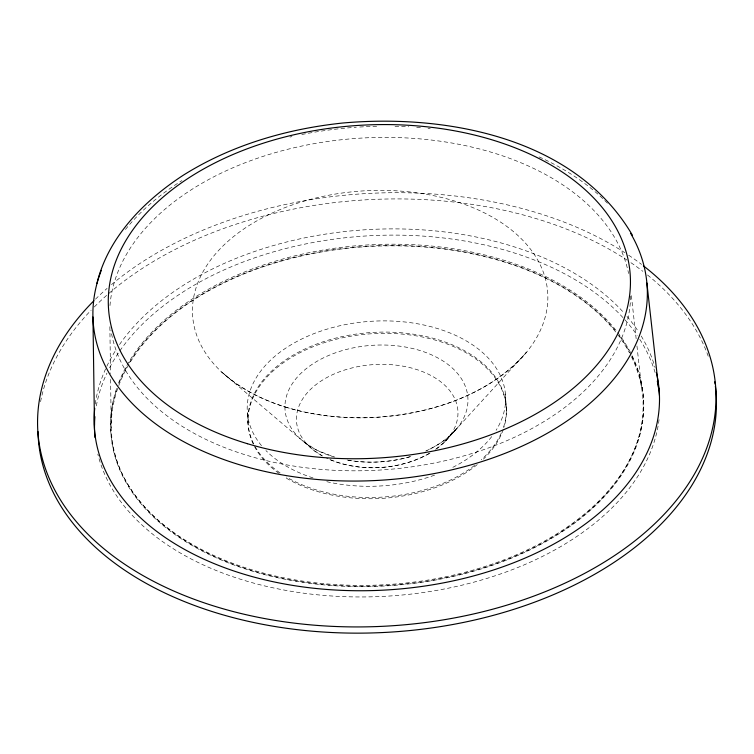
<?xml version="1.0" encoding="UTF-8"?>
<svg xmlns="http://www.w3.org/2000/svg" width="754" height="754" viewBox="0 0 754 754"><rect width="100%" height="100%" fill="white"/><g stroke="black" fill="none" stroke-linecap="round" stroke-linejoin="round"><path stroke-width="0.57" stroke-dasharray="3.77 2.83" d="M448.159 438.036L444.04 442.513L434.804 450.015M429.969 453.06C398.913 470.571 359.149 472.73 326.567 458.093M425.708 451.043C437.339 445.774 448.272 438.583 456.604 428.809L444.04 442.513L526.273 352.504C487.404 397.113 426.34 415.171 368.904 417.678C316.972 418.885 261.44 407.499 221.714 372.042L314.399 450.835L322.599 456.019M304.343 442.344L316.887 450.251L334.399 457.056A91.649 58.416 -3.6 0 1 303.41 371.025A91.649 58.416 -3.6 0 1 443.229 361.119A91.649 58.416 -3.6 0 1 426.755 450.572M631.381 295.653L636.178 338.923M636.951 345.935L641.616 388.046M247.397 413.201L247.962 421.571M643.558 399.969L643.633 401.213M506.302 407.603L506.377 408.847M247.934 421.976L248.009 423.22M110.678 429.601L110.753 430.845M505.434 393.993L506.424 410.496M109.867 326.699L110.518 373.55M110.593 379.403L111.262 427.424M125.428 229.499A277.557 176.917 -3.6 0 1 181.95 180.574M289.979 137.058A277.557 176.917 -3.6 0 1 291.939 136.615M301.817 134.514A277.557 176.917 -3.6 0 1 356.322 127.237M359.724 127.021A277.557 176.917 -3.6 0 1 376.764 126.304M395.002 126.295A277.557 176.917 -3.6 0 1 408.725 126.795M416.689 127.285A277.557 176.917 -3.6 0 1 421.222 127.633M427.999 128.246A277.557 176.917 -3.6 0 1 430.251 128.482M539.138 156.926A277.557 176.917 -3.6 0 1 608.224 204.023M659.034 419.676A283.033 180.413 -3.6 0 1 387.82 596.131A283.033 180.413 -3.6 0 1 97.822 454.087M96.333 405.935A283.033 180.413 -3.6 0 1 107.002 372.976M109.594 367.763A283.033 180.413 -3.6 0 1 366.576 235.936A283.033 180.413 -3.6 0 1 637.196 335.417M639.76 339.291A283.033 180.413 -3.6 0 1 655.16 372.73M630.627 296.096A260.799 166.238 -3.6 0 1 381.844 469.931A260.799 166.238 -3.6 0 1 110.97 330.384M109.98 305.606A260.799 166.238 -3.6 0 1 360.158 138.161A260.799 166.238 -3.6 0 1 628.582 273.542M631.598 357.038A266.256 169.716 -3.6 0 1 319.328 584.039A266.256 169.716 -3.6 0 1 179.801 309.526A266.256 169.716 -3.6 0 1 629.524 352.947M95.466 299.187A339.639 216.492 -3.6 0 1 107.096 288.396M111.479 284.644A339.639 216.492 -3.6 0 1 624.783 252.656M628.638 255.191A339.639 216.492 -3.6 0 1 641.56 264.418M95.258 404.021A283.033 180.413 -3.6 0 1 116.389 349.234M119.509 344.569A283.033 180.413 -3.6 0 1 365.596 229.753A283.033 180.413 -3.6 0 1 624.01 312.976M626.97 316.35A283.033 180.413 -3.6 0 1 638.742 332.099M641.202 336.011A283.033 180.413 -3.6 0 1 655.066 367.566M40.575 401.703A339.639 216.492 -3.6 0 1 91.168 310.148M94.278 306.982A339.639 216.492 -3.6 0 1 627.111 260.139M630.928 262.694A339.639 216.492 -3.6 0 1 642.842 271.317M647.479 274.965A339.639 216.492 -3.6 0 1 708.826 357.999M321.741 455.623A80.867 51.545 -3.6 0 1 318.207 382.985A80.867 51.545 -3.6 0 1 432.089 376.123A80.867 51.545 -3.6 0 1 436.707 448.705M429.214 453.569A80.867 51.545 -3.6 0 1 328.801 459.158M279.027 473.399A129.386 82.478 -3.6 0 1 344.305 337.406A129.386 82.478 -3.6 0 1 504.021 427.169M503.342 429.271A129.386 82.478 -3.6 0 1 483.408 459.111M477.254 464.568A129.386 82.478 -3.6 0 1 284.654 477.122M261.525 445.689A129.386 82.478 -3.6 0 1 370.676 321.317A129.386 82.478 -3.6 0 1 496.104 430.28M491.712 436.594A129.386 82.478 -3.6 0 1 451.137 468.177M434.558 475.171A129.386 82.478 -3.6 0 1 326.114 481.533M313.033 477.923A129.386 82.478 -3.6 0 1 265.926 450.553M632.172 355.794A266.859 170.102 -3.6 0 1 387.349 584.586A266.859 170.102 -3.6 0 1 116.879 387.66M118.463 383.296A266.859 170.102 -3.6 0 1 367.754 244.937A266.859 170.102 -3.6 0 1 630.608 352.693M280.149 472.994A129.386 82.478 -3.6 0 1 345.078 335.992A129.386 82.478 -3.6 0 1 503.201 428.206M501.297 433.032A129.386 82.478 -3.6 0 1 481.212 459.846M474.624 465.35A129.386 82.478 -3.6 0 1 286.492 477.037M631.739 356.001A266.859 170.102 -3.6 0 1 388.291 585.773A266.859 170.102 -3.6 0 1 116.955 388.904M119.396 382.372A266.859 170.102 -3.6 0 1 127.002 366.623M129.264 362.749A266.859 170.102 -3.6 0 1 366.387 246.275A266.859 170.102 -3.6 0 1 616.386 331.958M619.119 335.511A266.859 170.102 -3.6 0 1 630.693 353.937M410.845 456.5C389.988 462.522 367.707 463.88 346.35 459.883A91.649 58.416 -3.6 0 0 410.845 456.5M285.747 407.16A177.906 113.402 -3.6 0 0 547.781 294.22A177.906 113.402 -3.6 0 0 276.935 210.913A177.906 113.402 -3.6 0 0 285.747 407.16"/><path stroke-width="1.13" d="M96.936 283.363C108.303 236.86 144.155 200.752 183.128 175.314C231.044 145.173 286.652 128.896 342.684 123.025C446.886 113.722 575.49 137.718 632.465 235.314M646.885 283.042L658.723 389.092M92.94 316.982L94.495 425.303M630.664 233.391A277.557 176.917 -3.6 0 1 384.229 480.006A277.557 176.917 -3.6 0 1 101.3 270.366M95.023 437.584A283.033 180.413 -3.6 0 1 94.91 416.698M657.299 381.138A283.033 180.413 -3.6 0 1 659.477 395.643M643.388 265.823A339.639 216.492 -3.6 0 1 613.765 556.084A339.639 216.492 -3.6 0 1 160.593 584.906A339.639 216.492 -3.6 0 1 93.892 300.761M656.432 372.815A283.033 180.413 -3.6 0 1 388.272 589.864A283.033 180.413 -3.6 0 1 94.731 408.329M715.367 386.171A339.639 216.492 -3.6 0 1 392.966 631.956A339.639 216.492 -3.6 0 1 37.983 431.58M714.745 381.797A339.639 216.492 -3.6 0 1 715.075 383.984M247.397 443.701A261.393 166.615 -3.6 0 0 630.269 275.672A261.393 166.615 -3.6 0 0 230.441 155.607A261.393 166.615 -3.6 0 0 247.397 443.701"/></g></svg>
